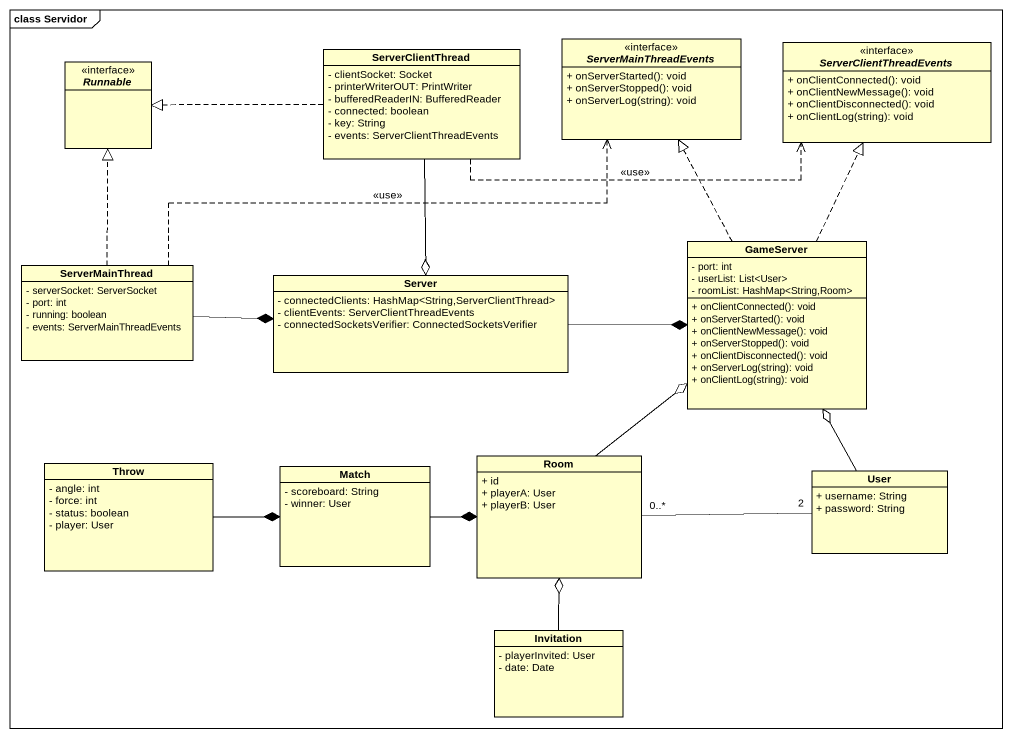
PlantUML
@startuml
mainframe class Servidor
hide circle
hide empty members
skinparam classAttributeIconSize 0
interface ServerMainThreadEvents {
  + onServerStarted(): void
  + onServerStopped(): void
  + onServerLog(string): void
}
interface ServerClientThreadEvents {
  + onClientConnected(): void
  + onClientNewMessage(): void
  + onClientDisconnected(): void
  + onClientLog(string): void
}
interface Runnable
class ServerClientThread {
  - clientSocket: Socket
  - printerWriterOUT: PrintWriter
  - bufferedReaderIN: BufferedReader
  - connected: boolean
  - key: String
  - events: ServerClientThreadEvents
}
class GameServer {
  - port: int
  - userList: List<User>
  - roomList: HashMap<String,Room>
  + onClientConnected(): void
  + onServerStarted(): void
  + onClientNewMessage(): void
  + onServerStopped(): void
  + onClientDisconnected(): void
  + onServerLog(string): void
  + onClientLog(string): void
}
class ServerMainThread {
  - serverSocket: ServerSocket
  - port: int
  - running: boolean
  - events: ServerMainThreadEvents
}
class Server {
  - connectedClients: HashMap<String,ServerClientThread>
  - clientEvents: ServerClientThreadEvents
  - connectedSocketsVerifier: ConnectedSocketsVerifier
}
class Throw {
  - angle: int
  - force: int
  - status: boolean
  - player: User
}
class Match {
  - scoreboard: String
  - winner: User
}
class Room {
  + id
  + playerA: User
  + playerB: User
}
class User {
  + username: String
  + password: String
}
class Invitation {
  - playerInvited: User
  - date: Date
}
ServerClientThread .right.> ServerClientThreadEvents : <<use>>
ServerClientThread .left.|> Runnable
ServerClientThread --o Server
GameServer .up.|> ServerMainThreadEvents
GameServer .up.|> ServerClientThreadEvents
ServerMainThread .right.> ServerMainThreadEvents : <<use>>
ServerMainThread .up.|> Runnable
ServerMainThread -right-* Server
Server -right-* GameServer
Throw -right-* Match
Match -right-* Room
Room -up-o GameServer
User -up-o GameServer
User "2" -left- "0..*" Room
Invitation -up-o Room
@enduml
